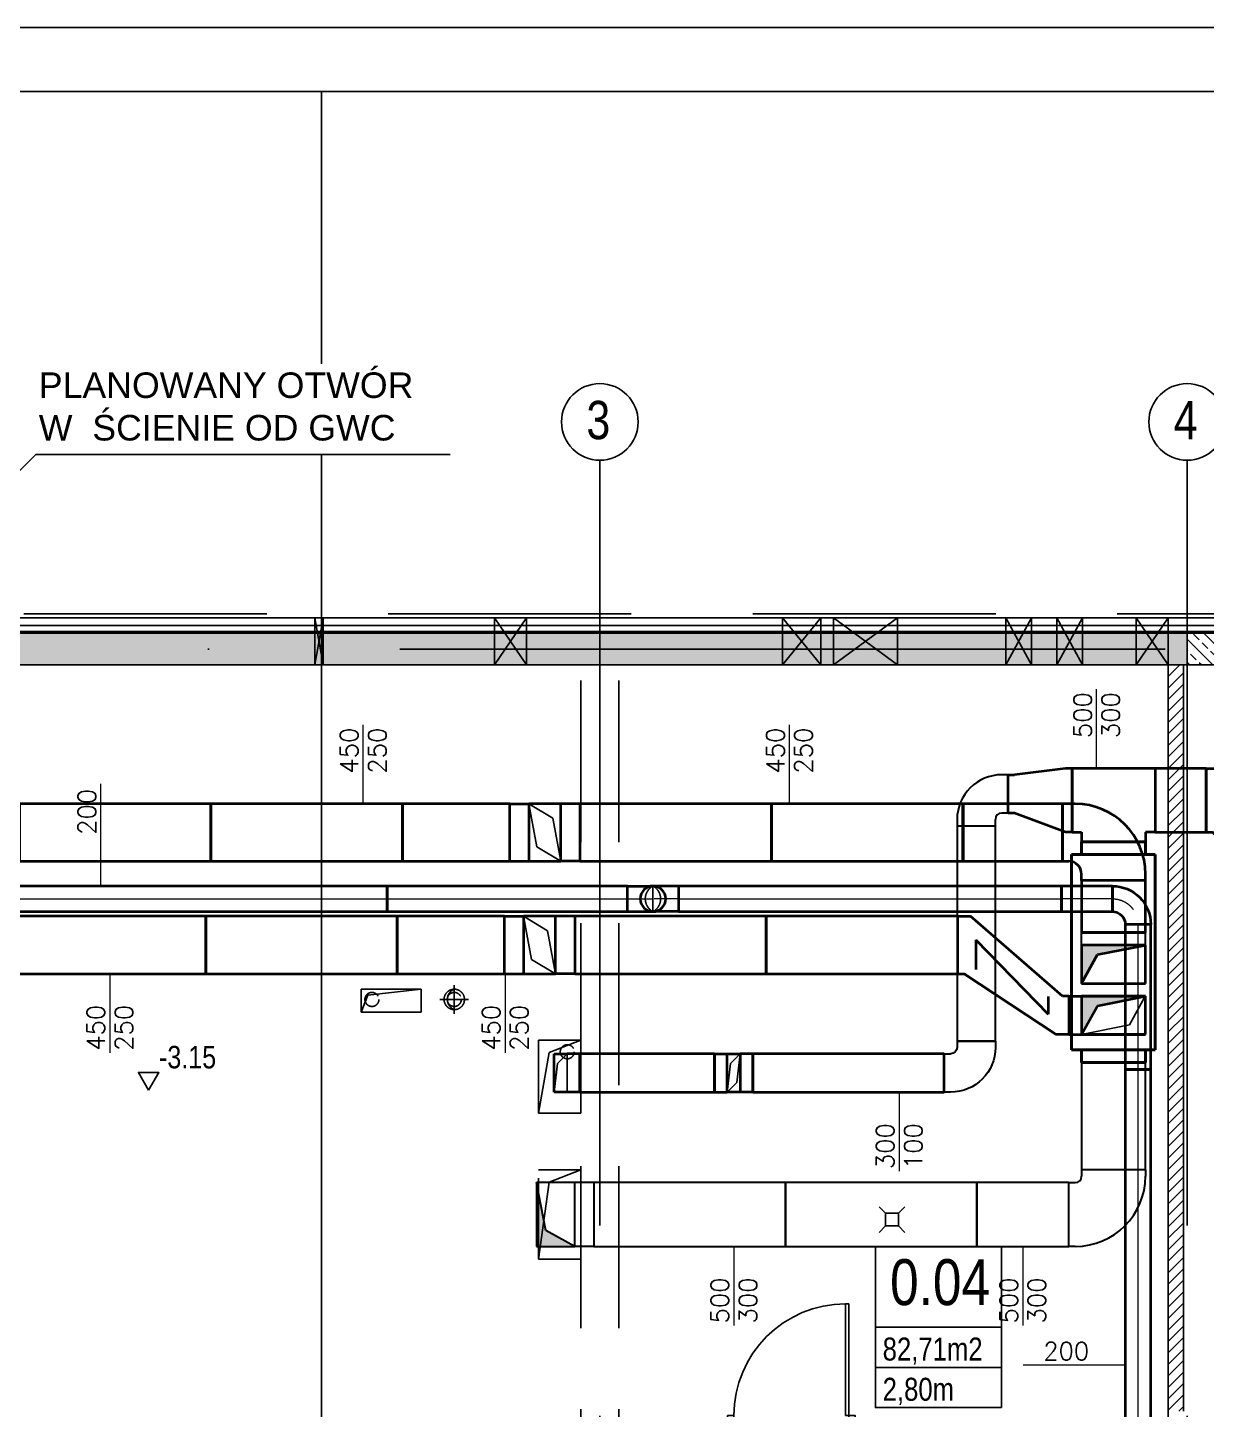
# Model space of a CAD drawing. Header units: millimetres. Extents: x -135140 to 267856, y -70704 to 149933.
# Drawn here: x 175794 to 185025, y -40453 to -29628 of the extents above; entities that cross this region are included whole.
import ezdxf
from ezdxf.enums import TextEntityAlignment as Align

# ---------------------------------------------------------------- set-up
doc = ezdxf.new("R2010")
doc.units = ezdxf.units.MM
doc.header["$LTSCALE"] = 99.9
for name, pattern in [('0707_PB_080619_gn_xref$0$ACAD_ISO10W100', [18, 12, -3, 0, -3]), ('ACAD_ISO03W100', [30, 12, -18]), ('ACAD_ISO10W100', [18, 12, -3, 0, -3]), ('DASHDOT', [25.4, 12.7, -6.35, 0, -6.35]), ('HIDDEN', [9.525, 6.35, -3.175])]:
    doc.linetypes.add(name, pattern=pattern)
for name, color, linetype in [('+48_HACZE', 253, 'Continuous'), ('+48_IZOLACJE', 250, 'Continuous'), ('+48_KANALIZACJA SANIT.', 251, 'Continuous'), ('+48_KOTY', 250, 'Continuous'), ('+48_OPISY_POM', 250, 'Continuous'), ('+48_OSIE', 8, 'Continuous'), ('+48_PODCIĄG', 250, 'ACAD_ISO03W100'), ('+48_PRZEBICIA', 143, 'Continuous'), ('+48_SCIANY', 250, 'Continuous'), ('+48_SPUSTY', 150, 'Continuous'), ('+48_STOLARKA_DRZWI', 250, 'Continuous'), ('+48_WEŁNA', 252, 'Continuous'), ('+48_WIDOK', 250, 'Continuous'), ('CP_HIDDE', 203, 'HIDDEN'), ('CP_LINENORM', 253, 'Continuous'), ('SCHODY_', 250, 'Continuous')]:
    doc.layers.add(name, color=color, linetype=linetype)
for name, color, linetype, lineweight in [('2DH_SYM', 64, 'Continuous', 18), ('2DL_PRE_N1', 10, 'Continuous', 35), ('2DL_PRE_ps', 80, 'Continuous', 35), ('2DL_PRE_pu', 30, 'Continuous', 35), ('2DL_PRE_W11', 160, 'Continuous', 30), ('2DL_PRO_N1', 10, 'Continuous', 30), ('2DL_PRO_ps', 80, 'Continuous', 30), ('2DL_PRO_pu', 30, 'Continuous', 35), ('CP_AXISAC', 7, 'DASHDOT', 0)]:
    doc.layers.add(name, color=color, linetype=linetype, lineweight=lineweight)
doc.styles.add('CP_ATTR', font='ROMANS.SHX')
doc.styles.get("Standard").update_dxf_attribs({"font": 'ARIAL.TTF'})
doc.styles.add('WRP_ARIAL', font='ARIAL.TTF', dxfattribs={"width": 0.8})
doc.linetypes.add('ZIGZAG', pattern='A,0.00254,-5.08,[131,ltypeshp.shx,S=5.08,R=0,X=-5.08,Y=0],-10.16,[131,ltypeshp.shx,S=5.08,R=180,X=5.08,Y=0],-5.08', length=20.32254)

# ---------------------------------------------------------------- blocks, each defined once
blk = doc.blocks.new('OZN_OSI')
at = {"layer": '+48_OSIE', "linetype": 'Continuous', "ltscale": 5}
blk.add_circle((0, -30), 30, dxfattribs=at)
at = {"layer": '+48_OSIE', "linetype": 'Continuous', "ltscale": 5, "style": 'WRP_ARIAL', "width": 0.8}
blk.add_attdef('NR', (-23.3, -43.5), '', height=30, dxfattribs=at)
blk = doc.blocks.new('drzwi')
at = {"layer": '+48_STOLARKA_DRZWI'}
for p, q in [((-2, 0), (-2, -70)), ((0, 0), (-2, 0)), ((0, 0), (0, -70)), ((-2, -70), (0, -70))]:
    blk.add_line(p, q, dxfattribs=at)
blk.add_arc((-2, 0), 70, 180, 270, dxfattribs=at)
blk = doc.blocks.new('DRZWI_90')
at = {"layer": '+48_STOLARKA_DRZWI'}
for points in [[(36405.5, 16749.3), (36405.5, 16744.3), (36410.5, 16744.3), (36410.5, 16749.3)], [(36405.5, 16654.3), (36405.5, 16649.3), (36410.5, 16649.3), (36410.5, 16654.3)]]:
    blk.add_lwpolyline(points, close=True, dxfattribs=at)
at = {"layer": '+48_STOLARKA_DRZWI', "xscale": 1.25, "yscale": 1.25, "zscale": 1.25, "rotation": 270}
blk.add_blockref('drzwi', (36405.5, 16654.3), dxfattribs=at)
blk = doc.blocks.new('kratka 10x10')
for p, q in [((-5, 5.1), (-10, 10.1)), ((5, 5.1), (10, 10.1)), ((-5, -4.9), (-10, -9.9)), ((5, -4.9), (10, -9.9))]:
    blk.add_line(p, q)
blk.add_lwpolyline([(5, 5.1), (-5, 5.1), (-5, -4.9), (5, -4.9)], close=True)
blk = doc.blocks.new('OPISY_POM_METKA')
at = {"layer": '+48_OPISY_POM', "ltscale": 5}
for points in [[(0, -70), (109.7, -70), (109.7, 0), (0, 0)], [(109.7, -105), (0, -105), (0, -70), (109.7, -70)]]:
    blk.add_lwpolyline(points, close=True, dxfattribs=at)
at = {"layer": '+48_OPISY_POM'}
blk.add_lwpolyline([(109.7, -140), (0, -140), (0, -105), (109.7, -105)], close=True, dxfattribs=at)
at = {"layer": '+48_OPISY_POM', "ltscale": 5, "style": 'WRP_ARIAL', "width": 0.8}
for tag, p, height in [('NRPOM', (25.8, -50.8), 40), ('POW', (6.4, -99), 20)]:
    blk.add_attdef(tag, p, '', height=height, dxfattribs=at)
at = {"layer": '+48_OPISY_POM', "style": 'WRP_ARIAL', "width": 0.8}
blk.add_attdef('H', (6.4, -134), '', height=20, dxfattribs=at)
blk = doc.blocks.new('ReZplus')
blk.add_hatch(color=256).paths.add_polyline_path([(0.5, 0.5), (-0.5, 0.5), (0.25, 0.25), (0.5, -0.5)])
for p, q in [((0.5, 0.5), (-0.5, 0.5)), ((-0.5, 0.5), (-0.5, -0.5)), ((-0.5, 0.5), (0.25, 0.25)), ((0.5, -0.5), (0.5, 0.5)), ((0.25, 0.25), (0.5, -0.5)), ((-0.5, -0.5), (0.5, -0.5))]:
    blk.add_line(p, q)
blk = doc.blocks.new('2CP_AC_PIPZ_RE_yu')
at = {"ltscale": 0.15}
blk.add_blockref('ReZplus', (0, 0), dxfattribs=at)
at = {"linetype": 'ByBlock', "ltscale": 0.15, "style": 'CP_ATTR', "flags": 9}
for tag in ['NAME', 'PRODUCER', 'PRODUCT-TYPE', 'ARTICLE', 'FLOW', 'OTHER']:
    blk.add_attdef(tag, (0, 0), '', height=0.0001, dxfattribs=at)
blk = doc.blocks.new('2CP_AC_ELBW_RE_W30_W30_R5_A90_E5_F5_S0_T0')
at = {"ltscale": 0.15}
for p, q in [((40, 25), (10, 25)), ((10, 25), (10, 20)), ((40, 20), (40, 25)), ((0, -15), (0, 15)), ((0, 15), (5, 15)), ((0, -15), (5, -15))]:
    blk.add_line(p, q, dxfattribs=at)
for radius in [35, 5]:
    blk.add_arc((5, 20), radius, 270, 0, dxfattribs=at)
at = {"linetype": 'ByBlock', "ltscale": 0.15, "style": 'CP_ATTR', "flags": 9}
for tag in ['NAME', 'PRODUCER', 'PRODUCT-TYPE', 'ARTICLE', 'FLOW', 'OTHER']:
    blk.add_attdef(tag, (0, 0), '', height=0.0001, dxfattribs=at)
blk = doc.blocks.new('ReZminus')
for p, q in [((0.5, 0.5), (-0.5, 0.5)), ((0.5, -0.5), (0.5, 0.5)), ((-0.5, -0.5), (0.5, -0.5))]:
    blk.add_line(p, q)
at = {"layer": 'CP_HIDDE'}
for p, q in [((-0.5, 0.5), (-0.5, -0.5)), ((-0.5, 0.5), (0.25, 0.25)), ((0.25, 0.25), (0.5, -0.5))]:
    blk.add_line(p, q, dxfattribs=at)
blk = doc.blocks.new('2CP_AC_ELBZ_RE_W30_H10_R5_A-90_E5_F5_S0_T0_ys')
at = {"ltscale": 0.15}
for p, q in [((0, -15), (0, 15)), ((0, 15), (10, 15)), ((0, -15), (10, -15))]:
    blk.add_line(p, q, dxfattribs=at)
at = {"ltscale": 0.15, "xscale": 10, "yscale": 30}
blk.add_blockref('ReZminus', (15, 0), dxfattribs=at)
at = {"linetype": 'ByBlock', "ltscale": 0.15, "style": 'CP_ATTR', "flags": 9}
for tag in ['NAME', 'PRODUCER', 'PRODUCT-TYPE', 'ARTICLE', 'FLOW', 'OTHER']:
    blk.add_attdef(tag, (0, 0), '', height=0.0001, dxfattribs=at)
blk = doc.blocks.new('A$C3F304F4D')
at = {"ltscale": 0.15}
for p, q in [((-20.3, -13.6), (-20.3, 16.4)), ((-20.3, 16.4), (-10.3, 16.4)), ((-20.3, -13.6), (-10.3, -13.6))]:
    blk.add_line(p, q, dxfattribs=at)
at = {"color": 6, "lineweight": 40, "ltscale": 0.15, "xscale": 50, "yscale": 30, "zscale": 50}
blk.add_blockref('ReZminus', (14.7, 1.4), dxfattribs=at)
at = {"color": 6, "linetype": 'ByBlock', "lineweight": 40, "ltscale": 0.15, "style": 'CP_ATTR', "width": 1, "flags": 9}
for tag in ['OTHER', 'FLOW', 'ARTICLE', 'PRODUCT-TYPE', 'PRODUCER', 'NAME']:
    blk.add_attdef(tag, (-20.3, 1.4), '', height=0.0001, dxfattribs=at)
blk = doc.blocks.new('2CP_AC_ELBZ_RE_W50_H30_R10_A90_E5_F5_S0_T0_ys')
at = {"ltscale": 0.15}
for p, q in [((0, -25), (0, 25)), ((0, 25), (15, 25)), ((0, -25), (15, -25))]:
    blk.add_line(p, q, dxfattribs=at)
at = {"ltscale": 0.15, "xscale": 30, "yscale": 50}
blk.add_blockref('ReZplus', (30, 0), dxfattribs=at)
at = {"linetype": 'ByBlock', "ltscale": 0.15, "style": 'CP_ATTR', "flags": 9}
for tag in ['NAME', 'PRODUCER', 'PRODUCT-TYPE', 'ARTICLE', 'FLOW', 'OTHER']:
    blk.add_attdef(tag, (0, 0), '', height=0.0001, dxfattribs=at)
blk = doc.blocks.new('2CP_AC_TEE3_RE_W500_W500_L650_L75_Z0_H300_A90')
at = {"ltscale": 0.15}
for p, q in [((75, 250), (75, 325)), ((75, 325), (575, 325)), ((575, 250), (575, 325)), ((0, -250), (0, 250)), ((0, 250), (75, 250)), ((650, 250), (575, 250)), ((650, -250), (650, 250)), ((0, -250), (650, -250))]:
    blk.add_line(p, q, dxfattribs=at)
at = {"linetype": 'ByBlock', "ltscale": 0.15, "style": 'CP_ATTR', "flags": 9}
for tag in ['NAME', 'PRODUCER', 'PRODUCT-TYPE', 'ARTICLE', 'FLOW', 'OTHER']:
    blk.add_attdef(tag, (0, 0), '', height=0.0001, dxfattribs=at)
blk = doc.blocks.new('2CP_AC_TRNS_RE_W500_W300_L500_H100_O50_Z0_E50_F50')
at = {"ltscale": 0.15}
for p, q in [((0, -250), (0, 250)), ((0, 250), (50, 250)), ((50, 250), (450, 200)), ((500, 200), (450, 200)), ((500, -100), (500, 200)), ((50, -250), (450, -100)), ((450, -100), (500, -100)), ((0, -250), (50, -250))]:
    blk.add_line(p, q, dxfattribs=at)
at = {"linetype": 'ByBlock', "ltscale": 0.15, "style": 'CP_ATTR', "flags": 9}
for tag in ['NAME', 'PRODUCER', 'PRODUCT-TYPE', 'ARTICLE', 'FLOW', 'OTHER']:
    blk.add_attdef(tag, (0, 0), '', height=0.0001, dxfattribs=at)
blk = doc.blocks.new('2CP_AC_LEVL_RE_W500_W450_L700_O415x58_E50_F50_A47')
at = {"ltscale": 0.15}
for p, q in [((429, 641), (50, 250)), ((650, 641), (429, 641)), ((650, 641), (700, 641)), ((700, 641), (700, 191)), ((0, -250), (0, 250)), ((0, 250), (50, 250)), ((271, -250), (650, 191)), ((700, 191), (650, 191)), ((0, -250), (50, -250)), ((50, -250), (271, -250))]:
    blk.add_line(p, q, dxfattribs=at)
at = {"linetype": 'ByBlock', "ltscale": 0.15, "style": 'CP_ATTR', "flags": 9}
for tag in ['NAME', 'PRODUCER', 'PRODUCT-TYPE', 'ARTICLE', 'FLOW', 'OTHER']:
    blk.add_attdef(tag, (0, 0), '', height=0.0001, dxfattribs=at)
blk = doc.blocks.new('2CP_AC_PIPE_RE')
at = {"ltscale": 0.15}
for p, q in [((1, 0.5), (0, 0.5)), ((0, 0.5), (0, -0.5)), ((1, -0.5), (1, 0.5)), ((0, -0.5), (1, -0.5))]:
    blk.add_line(p, q, dxfattribs=at)
at = {"linetype": 'ByBlock', "ltscale": 0.15, "style": 'CP_ATTR', "flags": 9}
for tag in ['NAME', 'PRODUCER', 'PRODUCT-TYPE', 'ARTICLE', 'FLOW', 'OTHER']:
    blk.add_attdef(tag, (0, 0), '', height=0.0001, dxfattribs=at)
blk = doc.blocks.new('CPHS_DS06')
blk.add_line((0, 0), (1.55, 0))
at = {"style": 'CP_ATTR', "flags": 12}
for tag, p in [('EVAL_W_MM', (1.042, 0.275)), ('EVAL_H_MM', (1.042, -0.275))]:
    blk.add_attdef(tag, text='', height=0.35, dxfattribs=at).set_placement(p, align=Align.MIDDLE)
at = {"linetype": 'ByBlock', "style": 'CP_ATTR', "flags": 9}
blk.add_attdef('VAL', text='', height=0.00005, dxfattribs=at).set_placement((0.408, 0.182), align=Align.MIDDLE_LEFT)
blk = doc.blocks.new('CPHS_DS07')
blk.add_line((0, 0), (-1.55, 0))
at = {"style": 'CP_ATTR', "flags": 12}
for tag, p in [('EVAL_W_MM', (-1.058, 0.275)), ('EVAL_H_MM', (-1.058, -0.275))]:
    blk.add_attdef(tag, text='', height=0.35, dxfattribs=at).set_placement(p, align=Align.MIDDLE)
at = {"linetype": 'ByBlock', "style": 'CP_ATTR', "flags": 9}
blk.add_attdef('VAL', text='', height=0.00005, dxfattribs=at).set_placement((-1.142, 0.182), align=Align.MIDDLE_LEFT)
blk = doc.blocks.new('2CP_AC_ELBZ_RE_W450_H250_R100_A-90_E50_F50_S0_T0_ys')
at = {"ltscale": 0.15}
for p, q in [((0, -225), (0, 225)), ((0, 225), (150, 225)), ((0, -225), (150, -225))]:
    blk.add_line(p, q, dxfattribs=at)
at = {"ltscale": 0.15, "xscale": 250, "yscale": 450}
blk.add_blockref('ReZminus', (275, 0), dxfattribs=at)
at = {"linetype": 'ByBlock', "ltscale": 0.15, "style": 'CP_ATTR', "flags": 9}
for tag in ['NAME', 'PRODUCER', 'PRODUCT-TYPE', 'ARTICLE', 'FLOW', 'OTHER']:
    blk.add_attdef(tag, (0, 0), '', height=0.0001, dxfattribs=at)
blk = doc.blocks.new('2CP_AC_PIPE_RO')
at = {"ltscale": 0.15}
for p, q in [((1, 0.5), (0, 0.5)), ((0, 0.5), (0, -0.5)), ((1, -0.5), (1, 0.5)), ((0, -0.5), (1, -0.5))]:
    blk.add_line(p, q, dxfattribs=at)
at = {"layer": 'CP_AXISAC', "ltscale": 0.15}
blk.add_line((0, 0), (1, 0), dxfattribs=at)
at = {"linetype": 'ByBlock', "ltscale": 0.15, "style": 'CP_ATTR', "flags": 9}
for tag in ['NAME', 'PRODUCER', 'PRODUCT-TYPE', 'ARTICLE', 'FLOW', 'OTHER']:
    blk.add_attdef(tag, (0, 0), '', height=0.0001, dxfattribs=at)
blk = doc.blocks.new('RoZminus')
blk.add_arc((0, 0), 0.5, 270, 90)
at = {"layer": 'CP_HIDDE'}
for centre, radius, start, end in [((0, 0), 0.5, 90, 270), ((-0.267, 0), 0.567, 298.0725, 61.9275)]:
    blk.add_arc(centre, radius, start, end, dxfattribs=at)
blk = doc.blocks.new('2CP_AC_ELBZ_RO_D200_D200_R200_A-90_E0_F0_ys')
at = {"ltscale": 0.15}
for p, q in [((0, -100), (0, 100)), ((0, 100), (0, 100)), ((0, 100), (200, 100)), ((0, -100), (0, -100)), ((0, -100), (200, -100))]:
    blk.add_line(p, q, dxfattribs=at)
at = {"layer": 'CP_AXISAC', "ltscale": 0.15}
for p, q in [((0, 0), (300, 0)), ((200, 100), (200, -100))]:
    blk.add_line(p, q, dxfattribs=at)
at = {"ltscale": 0.15, "xscale": 200, "yscale": 200}
blk.add_blockref('RoZminus', (200, 0), dxfattribs=at)
at = {"linetype": 'ByBlock', "ltscale": 0.15, "style": 'CP_ATTR', "flags": 9}
for tag in ['NAME', 'PRODUCER', 'PRODUCT-TYPE', 'ARTICLE', 'FLOW', 'OTHER']:
    blk.add_attdef(tag, (0, 0), '', height=0.0001, dxfattribs=at)
blk = doc.blocks.new('CPHS_DS08')
blk.add_line((0, 0), (2, 0))
at = {"style": 'CP_ATTR', "flags": 14}
blk.add_attdef('FI', text='', height=0.35, dxfattribs=at).set_placement((0.784, 0.275), align=Align.MIDDLE)
at = {"style": 'CP_ATTR', "flags": 12}
blk.add_attdef('EVAL_W_MM', text='', height=0.35, dxfattribs=at).set_placement((1.006, 0.275), align=Align.MIDDLE_LEFT)
at = {"linetype": 'ByBlock', "style": 'CP_ATTR', "flags": 9}
blk.add_attdef('VAL', text='', height=0.00005, dxfattribs=at).set_placement((0.408, 0.182), align=Align.MIDDLE_LEFT)
blk = doc.blocks.new('2CP_AC_ELBW_RO_D200_D200_R200_A90_E0_F0')
at = {"ltscale": 0.15}
for p, q in [((300, 200), (100, 200)), ((100, 200), (100, 200)), ((300, 200), (300, 200)), ((0, -100), (0, 100)), ((0, 100), (0, 100)), ((0, -100), (0, -100))]:
    blk.add_line(p, q, dxfattribs=at)
for radius in [300, 100]:
    blk.add_arc((0, 200), radius, 270, 0, dxfattribs=at)
at = {"layer": 'CP_AXISAC', "ltscale": 0.15}
for p, q in [((200, 200), (200, 200)), ((0, 0), (0, 0))]:
    blk.add_line(p, q, dxfattribs=at)
blk.add_arc((0, 200), 200, 270, 0, dxfattribs=at)
at = {"linetype": 'ByBlock', "ltscale": 0.15, "style": 'CP_ATTR', "flags": 9}
for tag in ['NAME', 'PRODUCER', 'PRODUCT-TYPE', 'ARTICLE', 'FLOW', 'OTHER']:
    blk.add_attdef(tag, (0, 0), '', height=0.0001, dxfattribs=at)
blk = doc.blocks.new('CPHS_DS09')
blk.add_line((0, 0), (-2, 0))
at = {"style": 'CP_ATTR', "flags": 14}
blk.add_attdef('FI', text='', height=0.35, dxfattribs=at).set_placement((-1.807, 0.275), align=Align.MIDDLE)
at = {"style": 'CP_ATTR', "flags": 12}
blk.add_attdef('EVAL_W_MM', text='', height=0.35, dxfattribs=at).set_placement((-1.604, 0.275), align=Align.MIDDLE_LEFT)
at = {"linetype": 'ByBlock', "style": 'CP_ATTR', "flags": 9}
blk.add_attdef('VAL', text='', height=0.00005, dxfattribs=at).set_placement((-1.342, 0.182), align=Align.MIDDLE_LEFT)
blk = doc.blocks.new('2CP_AC_ELBW_RE_W500_W450_R100_A90_E50_F50_S0_T0')
for p, q in [((600, 400), (150, 400)), ((150, 400), (150, 350)), ((600, 300), (600, 400)), ((0, -250), (0, 250)), ((0, 250), (50, 250)), ((0, -250), (50, -250))]:
    blk.add_line(p, q)
for centre, radius in [((50, 350), 100), ((50, 300), 550)]:
    blk.add_arc(centre, radius, 270, 0)
at = {"linetype": 'ByBlock', "style": 'CP_ATTR', "flags": 9}
for tag in ['NAME', 'PRODUCER', 'PRODUCT-TYPE', 'ARTICLE', 'FLOW', 'OTHER']:
    blk.add_attdef(tag, (0, 0), '', height=0.0001, dxfattribs=at)

msp = doc.modelspace()

# ---------------------------------------------------------------- hatches: boundary and pattern name
at = {"layer": '+48_HACZE'}
h = msp.add_hatch(dxfattribs=at)
h.set_pattern_fill('ANSI33', color=256, scale=20, angle=90, style=0)
h.set_pattern_definition([(135, (-521979.69, -79392.44), (-89.802561, -89.802561), []), (135, (-521979.69, -79302.64), (-89.802561, -89.802561), [63.5, -31.75])])
h.paths.add_polyline_path([(184875, -34371), (182307, -34371), (182307, -34430), (182307, -34496), (184875, -34496)])
h.paths.add_polyline_path([(184875, -34496), (182307, -34496), (182307, -34621), (184875, -34621)])
h.paths.add_polyline_path([(182307, -34496), (180275, -34496), (180275, -34621), (182307, -34621)])
h.paths.add_polyline_path([(182307, -34371), (180275, -34371), (180275, -34496), (182307, -34496), (182307, -34430)])
h.paths.add_polyline_path([(180275, -34371), (175075, -34371), (175075, -34496), (180275, -34496)])
h.paths.add_polyline_path([(180275, -34496), (175075, -34496), (175075, -34621), (180275, -34621)])
h.paths.add_polyline_path([(175075, -34496), (170875, -34496), (170875, -34621), (172415, -34621), (172415, -34621), (173333, -34621), (173333, -34621), (173333, -34621), (175075, -34621)])
h.paths.add_polyline_path([(175075, -34371), (170875, -34371), (170875, -34496), (175075, -34496)])
h.paths.add_polyline_path([(170875, -34496), (167065, -34496), (167065, -34621), (170875, -34621)])
h.paths.add_polyline_path([(170875, -34371), (167065, -34371), (167065, -34496), (170875, -34496)])
h.paths.add_polyline_path([(167065, -34496), (166475, -34496), (166475, -35126), (166600, -35126), (166600, -34621), (167065, -34621)])
h.paths.add_polyline_path([(167065, -34371), (166475, -34371), (166475, -34496), (167065, -34496)])
h.paths.add_polyline_path([(166475, -34371), (166350, -34371), (166350, -34496), (166475, -34496)])
h.paths.add_polyline_path([(166475, -34496), (166350, -34496), (166350, -35126), (166475, -35126)])
h = msp.add_hatch(dxfattribs=at)
h.set_pattern_fill('ANSI33', color=256, scale=20, angle=90, style=0)
h.set_pattern_definition([(135, (-521979.69, -79392.44), (-89.802561, -89.802561), []), (135, (-521979.69, -79302.64), (-89.802561, -89.802561), [63.5, -31.75])])
h.paths.add_polyline_path([(190800, -34496), (190675, -34496), (190675, -39377), (190753, -39377), (190800, -39377)])
h.paths.add_polyline_path([(190675, -34496), (184875, -34496), (184875, -34621), (190550, -34621), (190550, -39377), (190675, -39377)])
h.paths.add_polyline_path([(190675, -34371), (184875, -34371), (184875, -34496), (190675, -34496)])
h.paths.add_polyline_path([(190800, -34371), (190675, -34371), (190675, -34496), (190800, -34496)])
h = msp.add_hatch(dxfattribs=at)
h.set_pattern_fill('ANSI31', color=256, scale=20, angle=180, style=0)
h.set_pattern_definition([(225, (-521979.69, -79392.44), (44.9012806, -44.9012806), [])])
h.paths.add_polyline_path([(184725, -34621), (184845, -34621), (184845, -40466), (184725, -40466)])

# ---------------------------------------------------------------- linework, layer by layer
at = {"layer": '+48_IZOLACJE', "linetype": 'ACAD_ISO03W100', "ltscale": 0.9}
msp.add_lwpolyline([(161480, -45005, 20, 20, 0), (161480, -34361, 20, 20, 0), (166340, -34361, 20, 20, 0), (190810, -34361, 20, 20, 0), (190810, -56471, 20, 20, 0), (180165, -56471, 20, 20, 0), (180165, -55301, 20, 20, 0), (166340, -55301, 20, 20, 0), (166340, -41126, 0, 0, 0)], format="xyseb", dxfattribs=at)
at = {"layer": '+48_KANALIZACJA SANIT.', "linetype": 'HIDDEN', "ltscale": 0.5}
for centre in [(178490, -37241), (179135, -37241)]:
    msp.add_circle(centre, 55, dxfattribs=at)
at = {"layer": '+48_KOTY', "ltscale": 5}
msp.add_lwpolyline([(176741, -37952), (176821, -37813), (176661, -37813)], close=True, dxfattribs=at)
at = {"layer": '+48_OSIE', "linetype": 'ACAD_ISO10W100', "ltscale": 5}
for p, q in [((180275, -33017), (180275, -57353)), ((184875, -33017), (184875, -57353)), ((160727, -34496), (191870, -34496))]:
    msp.add_line(p, q, dxfattribs=at)
at = {"layer": '+48_PODCIĄG', "linetype": 'HIDDEN', "ltscale": 2}
for p, q in [((180125, -55041), (180125, -34621)), ((180425, -55041), (180425, -34621)), ((184725, -56211), (184725, -34621))]:
    msp.add_line(p, q, dxfattribs=at)
at = {"layer": '+48_PRZEBICIA', "linetype": '0707_PB_080619_gn_xref$0$ACAD_ISO10W100', "ltscale": 0.5}
for p, q in [((179135, -37129), (179135, -37353)), ((179247, -37241), (179023, -37241))]:
    msp.add_line(p, q, dxfattribs=at)
at = {"layer": '+48_PRZEBICIA', "linetype": 'HIDDEN'}
msp.add_line((180125, -38131), (179795, -38131), dxfattribs=at)
for points in [[(178405, -37341), (178459, -37208), (178875, -37161)], [(179795, -38131), (179878, -37657), (180125, -37561)], [(179795, -39276), (179878, -38672), (180125, -38576)]]:
    msp.add_lwpolyline(points, dxfattribs=at)
for points in [[(178405, -37161), (178405, -37341), (178875, -37341), (178875, -37161)], [(179795, -37561), (180125, -37561), (180125, -38131), (179795, -38131)], [(179795, -38576), (180125, -38576), (180125, -39276), (179795, -39276)]]:
    msp.add_lwpolyline(points, close=True, dxfattribs=at)
msp.add_circle((179135, -37241), 80, dxfattribs=at)
msp.add_arc((179166, -37241), 85.7, 110.983, 249.017, dxfattribs=at)
at = {"layer": '+48_SCIANY', "ltscale": 0.3}
for p, q in [((178043, -34251), (178043, -34621)), ((178043, -34251), (178108, -34621)), ((178043, -34621), (178108, -34251)), ((178108, -34251), (178108, -34621)), ((179450, -34251), (179450, -34621)), ((179450, -34251), (179700, -34621)), ((179450, -34621), (179700, -34251)), ((179700, -34251), (179700, -34621)), ((181705, -34621), (181705, -34251)), ((181705, -34251), (182005, -34621)), ((181705, -34621), (182005, -34251)), ((182005, -34621), (182005, -34251)), ((182105, -34621), (182105, -34251)), ((182105, -34251), (182605, -34621)), ((182105, -34621), (182605, -34251)), ((182605, -34621), (182605, -34251)), ((183455, -34621), (183455, -34251)), ((183455, -34251), (183655, -34621)), ((183455, -34621), (183655, -34251)), ((183655, -34621), (183655, -34251)), ((183855, -34621), (183855, -34251)), ((183855, -34251), (184055, -34621)), ((183855, -34621), (184055, -34251)), ((184055, -34621), (184055, -34251)), ((184725, -40466), (184725, -34621)), ((184845, -40466), (184845, -34621))]:
    msp.add_line(p, q, dxfattribs=at)
at = {"layer": '+48_SCIANY'}
for p, q in [((184475, -34621), (184475, -34251)), ((184475, -34621), (184725, -34251)), ((184725, -34621), (184475, -34251)), ((184725, -34621), (184725, -34251)), ((166350, -34371), (190800, -34371)), ((166600, -34621), (190800, -34621))]:
    msp.add_line(p, q, dxfattribs=at)
at = {"layer": '+48_SPUSTY', "linetype": 'HIDDEN', "ltscale": 0.5}
msp.add_circle((180020, -37651), 55, dxfattribs=at)
at = {"layer": '+48_WEŁNA', "linetype": 'ZIGZAG', "ltscale": 0.09}
msp.add_line((161430, -34311), (190860, -34311), dxfattribs=at)
at = {"layer": '+48_WIDOK'}
msp.add_line((161370, -34251), (190920, -34251), dxfattribs=at)
at = {"layer": '+48_WIDOK', "linetype": 'HIDDEN', "ltscale": 3}
msp.add_line((161490, -34221), (190950, -34221), dxfattribs=at)
at = {"linetype": 'Continuous'}
msp.add_line((197844, -30128), (158344, -30128), dxfattribs=at)
at = {"ltscale": 0.15}
for q in [(174782, -34038), (179102, -32973)]:
    msp.add_line((175858, -32973), q, dxfattribs=at)
at = {"color": 4, "lineweight": 40, "ltscale": 0.15}
for p, q in [((184048, -36006), (184548, -36006)), ((184048, -36006), (184048, -36106)), ((184548, -36006), (184548, -36106)), ((184625, -36106), (183970, -36106)), ((183970, -36106), (183970, -37636)), ((184625, -37636), (184625, -36106)), ((183970, -37636), (184625, -37636)), ((184048, -37636), (184548, -37636)), ((184048, -37736), (184048, -37636)), ((184548, -37736), (184548, -37636)), ((184048, -37736), (184548, -37736))]:
    msp.add_line(p, q, dxfattribs=at)
at = {"color": 4, "ltscale": 0.15}
msp.add_line((184548, -37636), (184048, -37636), dxfattribs=at)
at = {"layer": '2DL_PRE_W11', "ltscale": 0.15}
for p, q in [((184048, -37636), (184048, -38576)), ((184548, -38576), (184548, -37636)), ((184548, -38576), (184048, -38576)), ((184048, -38576), (184048, -38626)), ((184548, -38576), (184548, -38626)), ((183948, -39176), (183948, -38676)), ((183948, -38676), (183998, -38676)), ((183998, -39176), (183948, -39176))]:
    msp.add_line(p, q, dxfattribs=at)
for radius in [550, 50]:
    msp.add_arc((183998, -38626), radius, 270, 0, dxfattribs=at)
at = {"layer": '2DL_PRO_N1', "ltscale": 0.15}
for p, q in [((183473, -35481), (183423, -35481)), ((183473, -35481), (183473, -35781)), ((183473, -35781), (183423, -35781)), ((183073, -35831), (183073, -35881)), ((183073, -35881), (183373, -35881)), ((183073, -35881), (183073, -37567)), ((183373, -35881), (183373, -35831)), ((183373, -37567), (183373, -35881)), ((183073, -37567), (183373, -37567))]:
    msp.add_line(p, q, dxfattribs=at)
for radius in [350, 50]:
    msp.add_arc((183423, -35831), radius, 90, 180, dxfattribs=at)
at = {"layer": '2DL_PRO_ps', "ltscale": 0.15}
for p, q in [((184048, -36815), (184048, -36715)), ((184548, -36715), (184048, -36715)), ((184548, -36815), (184548, -36715))]:
    msp.add_line(p, q, dxfattribs=at)
at = {"layer": '2DL_PRO_pu', "ltscale": 0.15}
for p, q in [((183078, -36590), (183178, -36590)), ((183898, -37215), (183178, -36590)), ((183219, -36774), (183219, -37007)), ((183219, -36774), (183785, -37357)), ((183078, -37040), (183128, -37040)), ((183848, -37515), (183128, -37040)), ((183785, -37219), (183785, -37357)), ((183948, -37215), (183898, -37215)), ((183948, -37515), (183848, -37515))]:
    msp.add_line(p, q, dxfattribs=at)
at = {"layer": 'CP_LINENORM', "linetype": 'Continuous'}
msp.add_line((198344, -29628), (156344, -29628), dxfattribs=at)
at = {"layer": 'Defpoints', "color": 2, "ltscale": 0.15}
for p, q in [((178094, -30128), (178094, -32263)), ((178094, -32973), (178094, -58828))]:
    msp.add_line(p, q, dxfattribs=at)

# ---------------------------------------------------------------- block references
at = {"layer": '+48_OPISY_POM'}
ref = msp.add_blockref('OPISY_POM_METKA', (182433, -39179), dxfattribs=dict(at, xscale=9, yscale=9, zscale=8.999999999996874))
ref.add_attrib('H', '2,80m', (182490, -40385), dxfattribs={"height": 180, "style": 'WRP_ARIAL', "width": 0.8})
ref.add_attrib('NRPOM', '0.04', (182548, -39636), dxfattribs={"ltscale": 5, "height": 360, "style": 'WRP_ARIAL', "width": 0.8})
ref.add_attrib('POW', '82,71m2', (182490, -40070), dxfattribs={"ltscale": 5, "height": 180, "style": 'WRP_ARIAL', "width": 0.8})
at = {"layer": '+48_STOLARKA_DRZWI', "xscale": -10, "yscale": 10, "zscale": 10, "rotation": 90}
msp.add_blockref('DRZWI_90', (348768, 323554), dxfattribs=at)
at = {"layer": '+48_WIDOK', "ltscale": 0.3, "xscale": 10, "yscale": 10, "zscale": 10}
msp.add_blockref('kratka 10x10', (182563, -38967), dxfattribs=at)
at = {"layer": '2DH_SYM', "ltscale": 0.15, "xscale": 400, "yscale": 400, "zscale": 400, "rotation": 90}
for name, p, values in [('CPHS_DS06', (184166, -35431), {'EVAL_W_MM': '500', 'EVAL_H_MM': '300'}), ('CPHS_DS06', (178422, -35709), {'EVAL_W_MM': '450', 'EVAL_H_MM': '250'}), ('CPHS_DS06', (181760, -35709), {'EVAL_W_MM': '450', 'EVAL_H_MM': '250'}), ('CPHS_DS07', (176438, -37040), {'EVAL_W_MM': '450', 'EVAL_H_MM': '250'}), ('CPHS_DS07', (179534, -37040), {'EVAL_W_MM': '450', 'EVAL_H_MM': '250'}), ('CPHS_DS07', (182620, -37967), {'EVAL_W_MM': '300', 'EVAL_H_MM': '100'}), ('CPHS_DS07', (181325, -39176), {'EVAL_W_MM': '500', 'EVAL_H_MM': '300'}), ('CPHS_DS07', (183588, -39176), {'EVAL_W_MM': '500', 'EVAL_H_MM': '300'})]:
    msp.add_blockref(name, p, dxfattribs=at).add_auto_attribs(values)
at = {"layer": '2DH_SYM', "ltscale": 0.15}
ref = msp.add_blockref('CPHS_DS08', (176368, -36353), dxfattribs=dict(at, xscale=400, yscale=400, zscale=400, rotation=90))
ref.add_attrib('EVAL_W_MM', '200', dxfattribs={"layer": '0', "height": 140, "rotation": 90, "style": 'CP_ATTR', "flags": 12}).set_placement((176258, -35951), align=Align.MIDDLE_LEFT)
ref = msp.add_blockref('CPHS_DS09', (184390, -40106), dxfattribs=dict(at, xscale=400, yscale=400, zscale=400))
ref.add_attrib('EVAL_W_MM', '200', dxfattribs={"layer": '0', "height": 140, "style": 'CP_ATTR', "flags": 12}).set_placement((183748, -39996), align=Align.MIDDLE_LEFT)
at = {"layer": '2DL_PRE_N1', "ltscale": 0.15, "yscale": -1, "zscale": 300, "rotation": 180}
msp.add_blockref('2CP_AC_TRNS_RE_W500_W300_L500_H100_O50_Z0_E50_F50', (183973, -35681), dxfattribs=at)
at = {"layer": '2DL_PRE_N1', "ltscale": 0.15, "zscale": 300, "rotation": 180}
msp.add_blockref('2CP_AC_TEE3_RE_W500_W500_L650_L75_Z0_H300_A90', (184623, -35681), dxfattribs=at)
at = {"layer": '2DL_PRE_N1', "ltscale": 0.15}
for name, p, xscale, yscale, zscale in [('2CP_AC_PIPE_RE', (184623, -35681), 401.7086897091795, 500, 300), ('2CP_AC_ELBZ_RE_W30_H10_R5_A-90_E5_F5_S0_T0_ys', (180118, -37817), -10, 10, 100), ('2CP_AC_PIPE_RE', (180118, -37817), 1054.378937865957, 300, 100), ('2CP_AC_ELBZ_RE_W30_H10_R5_A-90_E5_F5_S0_T0_ys', (181473, -37817), -10, 10, 100)]:
    msp.add_blockref(name, p, dxfattribs=dict(at, xscale=xscale, yscale=yscale, zscale=zscale))
at = {"layer": '2DL_PRE_N1', "ltscale": 0.15, "yscale": -1, "zscale": 300}
msp.add_blockref('2CP_AC_LEVL_RE_W500_W450_L700_O415x58_E50_F50_A47', (185024, -35681), dxfattribs=at)
at = {"layer": '2DL_PRE_N1', "ltscale": 0.15, "zscale": 100, "rotation": 180}
for name, p, xscale, yscale in [('2CP_AC_ELBZ_RE_W30_H10_R5_A-90_E5_F5_S0_T0_ys', (181173, -37817), -10, 10), ('2CP_AC_PIPE_RE', (182973, -37817), 1500, 300)]:
    msp.add_blockref(name, p, dxfattribs=dict(at, xscale=xscale, yscale=yscale))
at = {"layer": '2DL_PRE_ps', "ltscale": 0.15, "yscale": 450, "zscale": 250}
for p, xscale in [((175729, -35934), 1500), ((177229, -35934), 1500), ((178729, -35934), 840.0997370780533), ((180119, -35934), 1500), ((181619, -35934), 1500)]:
    msp.add_blockref('2CP_AC_PIPE_RE', p, dxfattribs=dict(at, xscale=xscale))
at = {"layer": '2DL_PRE_ps', "ltscale": 0.15, "zscale": 250}
msp.add_blockref('2CP_AC_ELBZ_RE_W450_H250_R100_A-90_E50_F50_S0_T0_ys', (179569, -35934), dxfattribs=at)
at = {"layer": '2DL_PRE_ps', "ltscale": 0.15}
for name, p, zscale, rotation in [('2CP_AC_ELBZ_RE_W450_H250_R100_A-90_E50_F50_S0_T0_ys', (180119, -35934), 250, 180), ('2CP_AC_ELBW_RE_W500_W450_R100_A90_E50_F50_S0_T0', (184298, -36309), 300, 90)]:
    msp.add_blockref(name, p, dxfattribs=dict(at, zscale=zscale, rotation=rotation))
for name, p, xscale, yscale, zscale, rotation in [('2CP_AC_PIPE_RE', (183898, -35934), 778.6511789791983, 450, 300, 180), ('2CP_AC_PIPE_RE', (184298, -36309), 406.7860863794266, 500, 300, 270), ('2CP_AC_PIPZ_RE_yu', (184298, -36965), 300, 500, 5000, 90)]:
    msp.add_blockref(name, p, dxfattribs=dict(at, xscale=xscale, yscale=yscale, zscale=zscale, rotation=rotation))
at = {"layer": '2DL_PRE_pu', "ltscale": 0.15, "yscale": 450, "zscale": 250}
for p, xscale in [((175688, -36815), 1500), ((177188, -36815), 1500), ((178688, -36815), 840.0997370780533), ((180078, -36815), 1500), ((181578, -36815), 1500)]:
    msp.add_blockref('2CP_AC_PIPE_RE', p, dxfattribs=dict(at, xscale=xscale))
at = {"layer": '2DL_PRE_pu', "ltscale": 0.15, "zscale": 250}
msp.add_blockref('2CP_AC_ELBZ_RE_W450_H250_R100_A-90_E50_F50_S0_T0_ys', (179528, -36815), dxfattribs=at)
at = {"layer": '2DL_PRE_pu', "ltscale": 0.15, "zscale": 250, "rotation": 180}
msp.add_blockref('2CP_AC_ELBZ_RE_W450_H250_R100_A-90_E50_F50_S0_T0_ys', (180078, -36815), dxfattribs=at)
at = {"layer": '2DL_PRE_pu', "lineweight": 40, "ltscale": 0.15, "xscale": -10, "yscale": 10, "zscale": 10, "rotation": 180}
msp.add_blockref('A$C3F304F4D', (184150, -37352), dxfattribs=at)
at = {"layer": '2DL_PRE_pu', "ltscale": 0.15, "xscale": 300, "yscale": 500, "zscale": 5000, "rotation": 90}
msp.add_blockref('2CP_AC_PIPZ_RE_yu', (184298, -37365), dxfattribs=at)
at = {"layer": '2DL_PRE_W11', "color": 6, "ltscale": 0.15, "xscale": 10, "yscale": 10, "zscale": 300, "rotation": 180}
msp.add_blockref('2CP_AC_ELBZ_RE_W50_H30_R10_A90_E5_F5_S0_T0_ys', (180228, -38926), dxfattribs=at)
at = {"layer": '2DL_PRE_W11', "ltscale": 0.15, "yscale": 500, "zscale": 300}
for p, xscale in [((180228, -38926), 1500), ((181728, -38926), 1500), ((183228, -38926), 719.7942621245602)]:
    msp.add_blockref('2CP_AC_PIPE_RE', p, dxfattribs=dict(at, xscale=xscale))
at = {"layer": '2DL_PRO_N1', "ltscale": 0.15, "xscale": -10, "yscale": 10, "zscale": 100, "rotation": 90}
msp.add_blockref('2CP_AC_ELBW_RE_W30_W30_R5_A90_E5_F5_S0_T0', (183223, -37567), dxfattribs=at)
at = {"layer": '2DL_PRO_pu', "ltscale": 0.15, "yscale": 200, "zscale": 200}
for p, xscale in [((175609, -36453), 3000), ((178609, -36453), 1881.962024054606), ((180891, -36453), 3000)]:
    msp.add_blockref('2CP_AC_PIPE_RO', p, dxfattribs=dict(at, xscale=xscale))
at = {"layer": '2DL_PRO_pu', "ltscale": 0.15, "zscale": 200}
msp.add_blockref('2CP_AC_ELBZ_RO_D200_D200_R200_A-90_E0_F0_ys', (180491, -36453), dxfattribs=at)
at = {"layer": '2DL_PRO_pu', "ltscale": 0.15, "zscale": 200, "rotation": 180}
msp.add_blockref('2CP_AC_ELBZ_RO_D200_D200_R200_A-90_E0_F0_ys', (180891, -36453), dxfattribs=at)
at = {"layer": '2DL_PRO_pu', "ltscale": 0.15, "yscale": 200, "zscale": 200}
for p, xscale, rotation in [((184290, -36453), 398.9342331712542, 180), ((184490, -37790), 1136.35177601123, 90), ((184490, -40790), 3000, 90)]:
    msp.add_blockref('2CP_AC_PIPE_RO', p, dxfattribs=dict(at, xscale=xscale, rotation=rotation))
at = {"layer": '2DL_PRO_pu', "ltscale": 0.15, "yscale": -1, "zscale": 200}
msp.add_blockref('2CP_AC_ELBW_RO_D200_D200_R200_A90_E0_F0', (184290, -36453), dxfattribs=at)
at = {"layer": 'SCHODY_'}
ref = msp.add_blockref('OZN_OSI', (180275, -32417), dxfattribs=dict(at, xscale=10, yscale=10, zscale=10))
ref.add_attrib('NR', '3', (180170, -32852), dxfattribs={"layer": '+48_OSIE', "linetype": 'Continuous', "ltscale": 5, "height": 300, "style": 'WRP_ARIAL', "width": 0.8})
ref = msp.add_blockref('OZN_OSI', (184875, -32417), dxfattribs=dict(at, xscale=10, yscale=10, zscale=10))
ref.add_attrib('NR', '4', (184770, -32852), dxfattribs={"layer": '+48_OSIE', "linetype": 'Continuous', "ltscale": 5, "height": 300, "style": 'WRP_ARIAL', "width": 0.8})

# ---------------------------------------------------------------- texts
at = {"layer": '+48_KOTY', "style": 'WRP_ARIAL', "width": 0.8}
msp.add_attdef('-3.15', (176822, -37781), '', height=176, dxfattribs=at)
at = {"ltscale": 0.15, "insert": (175881, -32329), "char_height": 200, "width": 5313.96, "attachment_point": 1}
msp.add_mtext('PLANOWANY OTWÓR \\PW  {\\fArial|b0|i0|c238|p34;ŚCIENIE OD GWC}', dxfattribs=at)

doc.saveas('drawing.dxf')
